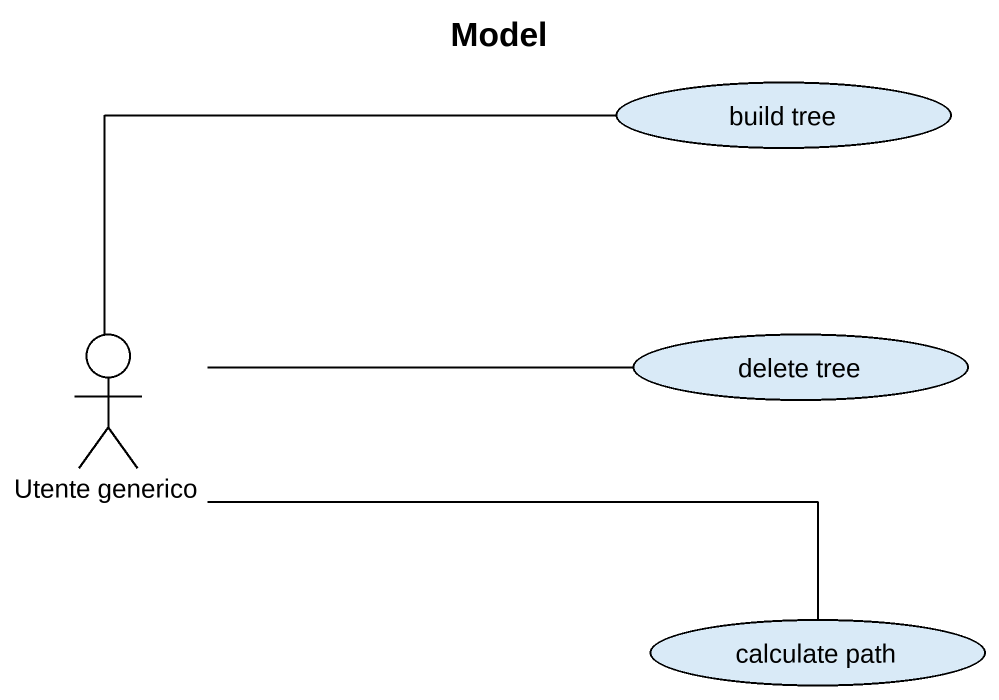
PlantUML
@startuml
title Model
usecase "build tree" as build_tree
actor "Utente generico" as Utente_generico
usecase "delete tree" as delete_tree
usecase "calculate path" as calculate_path
Utente_generico -right- build_tree
Utente_generico -right- delete_tree
Utente_generico -right- calculate_path
@enduml
